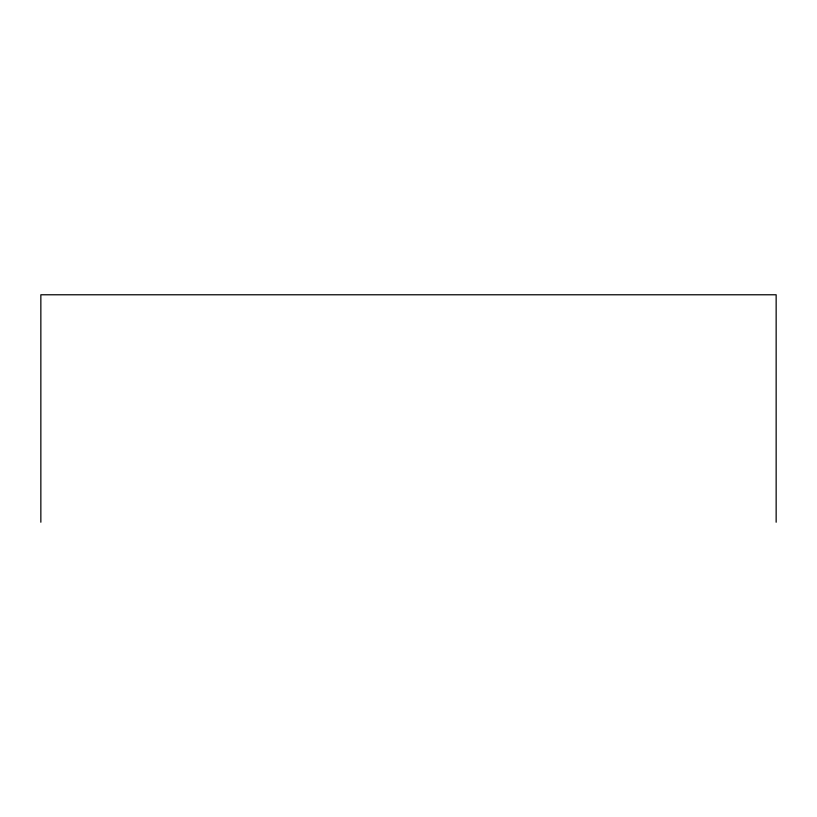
<?xml version="1.0" encoding="UTF-8"?>
<svg xmlns="http://www.w3.org/2000/svg" width="817" height="817" viewBox="0 0 817 817"><rect width="100%" height="100%" fill="white"/><g stroke="black" fill="none" stroke-linecap="round" stroke-linejoin="round"><path stroke-width="1.23" d="M776.15 522.226L776.15 294.774L40.85 294.774L40.85 522.226"/></g></svg>
